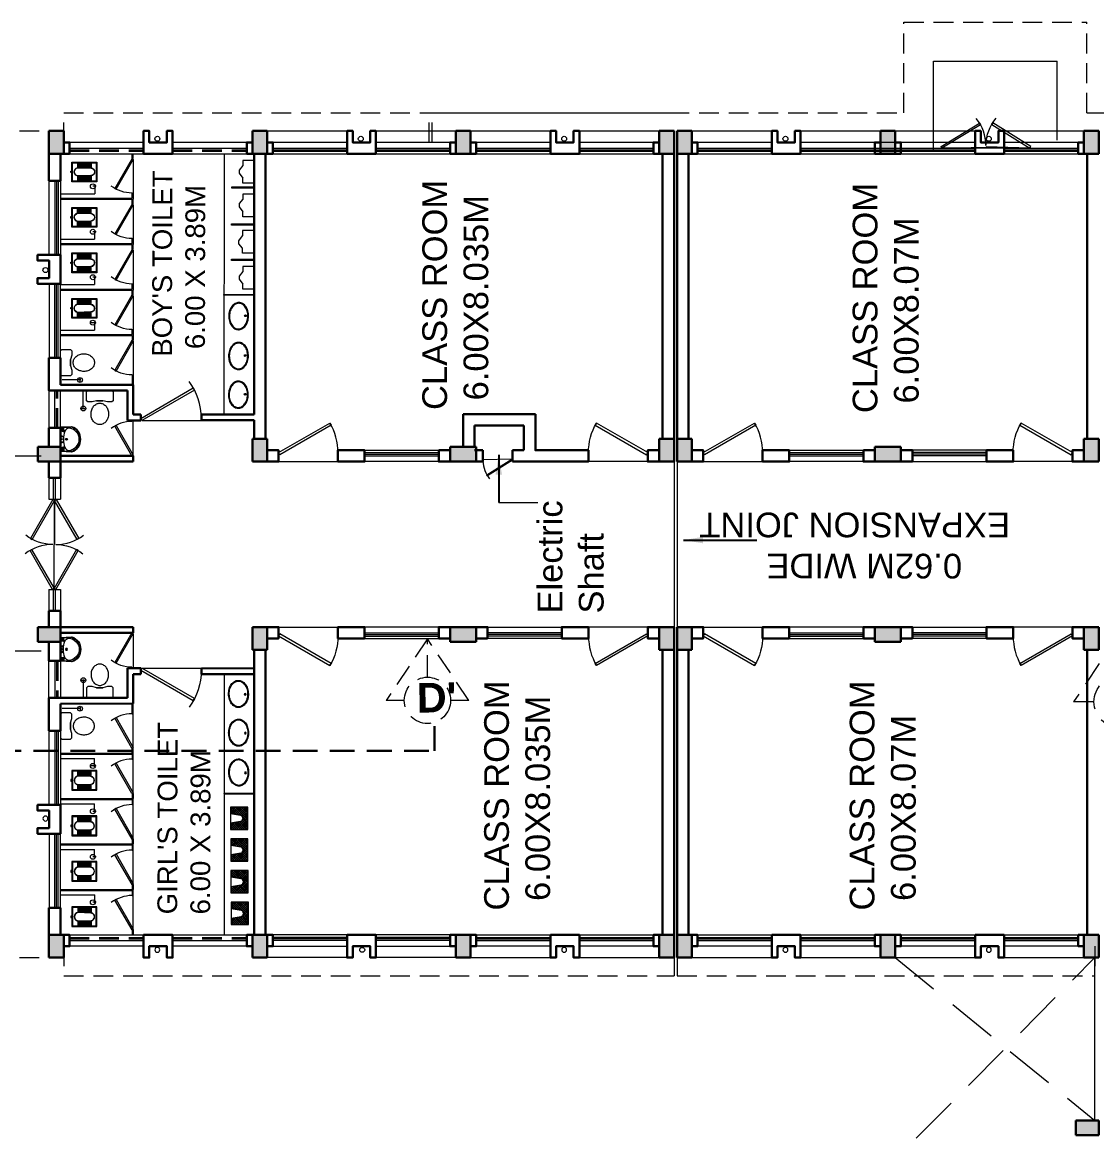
# Model space of a CAD drawing. Header units: millimetres. Extents: x 3614 to 12428, y -844 to 6844.
# Drawn here: x 5725.56 to 5747.29, y -541.05 to -518.49 of the extents above; entities that cross this region are included whole.
import ezdxf

# ---------------------------------------------------------------- set-up
doc = ezdxf.new("R2010")
doc.units = ezdxf.units.MM
doc.header["$LTSCALE"] = 40
doc.header["$MEASUREMENT"] = 0
doc.linetypes.add('DASHED', pattern=[0.75, 0.5, -0.25])
doc.linetypes.add('DASHED2', pattern=[0.375, 0.25, -0.125])
doc.layers.get('0').update_dxf_attribs({"linetype": 'CONTINUOUS', "lineweight": 20})
for name, color, linetype, lineweight in [('CLL LEV.', 15, 'CONTINUOUS', 18), ('Column', 252, 'CONTINUOUS', 30), ('Column Hatch', 253, 'CONTINUOUS', 13), ('CUBICAL TOILET', 160, 'CONTINUOUS', 15), ('Dim', 220, 'CONTINUOUS', 15), ('Door', 54, 'CONTINUOUS', 18), ('EXPANSION JOINT', 248, 'CONTINUOUS', 20), ('Fixture', 44, 'CONTINUOUS', 15), ('Furniture', 13, 'CONTINUOUS', 15), ('Hidden', 30, 'DASHED', 18), ('Railing', 23, 'CONTINUOUS', 18), ('Section', 72, 'DASHED2', 30), ('Stair', 1, 'CONTINUOUS', 15), ('TEXT', 7, 'CONTINUOUS', 20), ('Ventilator', 6, 'DASHED', 18), ('Wall', 7, 'CONTINUOUS', 30), ('Window', 150, 'CONTINUOUS', 15), ('Window-Wall', 7, 'CONTINUOUS', 18)]:
    doc.layers.add(name, color=color, linetype=linetype, lineweight=lineweight)
doc.styles.add('DIM', font='arial.ttf')
doc.styles.add('L120', font='simplex.shx', dxfattribs={"height": 1})
doc.styles.get("Standard").update_dxf_attribs({"font": 'txt.shx', "height": 0.03937})
doc.styles.add('Tabrej', font='GOTHIC.TTF')
doc.dimstyles.get("Standard").update_dxf_attribs({"dimtxt": 0.18, "dimasz": 0.18, "dimexe": 0.18, "dimexo": 0.0625, "dimgap": 0.09, "dimtad": 0, "dimtih": 1, "dimtoh": 1, "dimdec": 4, "dimzin": 0, "dimdsep": 46, "dimtxsty": 'Standard', "dimcen": 0.09, "dimadec": 0, "dimazin": 0, "dimtfac": 1, "dimtdec": 4, "dimtofl": 0, "dimtmove": 0, "dimatfit": 3, "dimfxl": 0, "dimtolj": 1, "dimtzin": 0, "dimarcsym": 0})

# ---------------------------------------------------------------- blocks, each defined once
blk = doc.blocks.new('COLUMN 546')
at = {"layer": 'Column Hatch'}
h = blk.add_hatch(color=0, dxfattribs=at)
h.dxf.hatch_style = 1
h.paths.add_polyline_path([(0, 0), (0.3, 0), (0.3, 0.46), (0, 0.46)])
at = {"layer": 'Column'}
for p, q in [((0.3, 0.46), (0, 0.46)), ((0, 0.46), (0, 0)), ((0.3, 0), (0.3, 0.46)), ((0, 0), (0.3, 0))]:
    blk.add_line(p, q, dxfattribs=at)
blk = doc.blocks.new('Door - Left Hung 36 in.')
at = {"layer": 'Door'}
blk.add_line((0.75, -1.3), (35.93, -1.3), dxfattribs=at)
blk.add_lwpolyline([(0.75, -1.3), (0, 0), (31.18, 18), (31.93, 16.7)], close=True, dxfattribs=at)
blk.add_arc((0, 0), 36, 0, 37.31013, dxfattribs=at)
blk = doc.blocks.new('VENT 2')
at = {"layer": 'Ventilator', "linetype": 'Continuous', "ltscale": 0.02}
for p, q in [((0, 0.182), (1.5, 0.182)), ((0, 0.152), (1.5, 0.152))]:
    blk.add_line(p, q, dxfattribs=at)
at = {"layer": 'Window-Wall'}
for p, q in [((0, 0.23), (1.5, 0.23)), ((0, 0), (0, 0.23)), ((1.5, 0.23), (1.5, 0)), ((0, 0.115), (1.5, 0.115)), ((1.5, 0), (0, 0))]:
    blk.add_line(p, q, dxfattribs=at)
blk = doc.blocks.new('*U18')
for p, q in [((0, 0), (0, -6)), ((40, 0), (40, -6))]:
    blk.add_line(p, q)
blk.add_lwpolyline([(0, 0), (34.64, 20), (35.52, 18.48), (0.87, -1.52)], close=True)
blk.add_arc((0, 0), 40, 0, 30)
blk = doc.blocks.new('DOOR1')
at = {"layer": 'Door'}
blk.add_line((0, 0), (1.2, 0), dxfattribs=at)
at = {"layer": 'Door', "xscale": 0.0300000000000013, "yscale": 0.0300000000000013, "zscale": 0.0300000000000013}
blk.add_blockref('*U18', (0, 0.18), dxfattribs=at)
blk = doc.blocks.new('class 1')
at = {"layer": 'Wall'}
for points in [[(0.23, -0.035), (0, -0.035), (0, -0.265), (0.23, -0.265), (0.23, -0.035)], [(0.23, -1.465), (0, -1.465), (0, -2.005), (0.23, -2.005), (0.23, -1.465)], [(0.23, -3.505), (0, -3.505), (0, -3.735), (0.23, -3.735), (0.23, -3.505)]]:
    blk.add_lwpolyline(points, dxfattribs=at)
at = {"layer": 'Wall', "rotation": 270}
for name, p in [('DOOR1', (0, -0.265)), ('VENT 2', (0, -2.005))]:
    blk.add_blockref(name, p, dxfattribs=at)
blk = doc.blocks.new('WINDOW 1')
at = {"layer": 'CLL LEV.'}
for p, q in [((-0.115, -0.23), (-0.115, -0.46)), ((1.615, -0.23), (1.615, -0.46)), ((-0.115, -0.46), (1.615, -0.46))]:
    blk.add_line(p, q, dxfattribs=at)
at = {"layer": 'Window'}
for p, q in [((0, -0.051), (1.5, -0.051)), ((0, -0.081), (1.5, -0.081))]:
    blk.add_line(p, q, dxfattribs=at)
at = {"layer": 'Window-Wall'}
for p, q in [((0, 0), (1.5, 0)), ((0, -0.23), (0, 0)), ((1.5, 0), (1.5, -0.23)), ((0, -0.115), (1.5, -0.115)), ((1.5, -0.23), (0, -0.23))]:
    blk.add_line(p, q, dxfattribs=at)
blk = doc.blocks.new('SHAFT2')
at = {"layer": 'Fixture'}
blk.add_circle((0.302, 0.307), 0.05, dxfattribs=at)
at = {"layer": 'Wall'}
blk.add_lwpolyline([(0, 0.585), (0.46, 0.585), (0.46, 0.47), (0.23, 0.47), (0.23, 0.115), (0.46, 0.115), (0.46, 0), (0, 0), (0, 0.585)], dxfattribs=at)
blk = doc.blocks.new('COLM 530')
at = {"layer": 'Column Hatch'}
h = blk.add_hatch(color=0, dxfattribs=at)
h.dxf.hatch_style = 1
h.paths.add_polyline_path([(5443.518, -633.795), (5443.218, -633.795), (5443.218, -634.325), (5443.518, -634.325)])
at = {"layer": 'Column'}
for p, q in [((5443.518, -633.795), (5443.218, -633.795)), ((5443.218, -633.795), (5443.218, -634.325)), ((5443.518, -634.325), (5443.518, -633.795)), ((5443.218, -634.325), (5443.518, -634.325))]:
    blk.add_line(p, q, dxfattribs=at)
blk = doc.blocks.new('RSA CL6')
for p, q in [((5.51, 3.48), (5.51, 7.28)), ((5.91, 3.47), (5.91, 7.28)), ((6.3, 3.46), (6.3, 7.28)), ((6.69, 3.45), (6.69, 7.28)), ((7.09, 3.44), (7.09, 7.28)), ((7.48, 3.43), (7.48, 7.28)), ((7.87, 3.42), (7.87, 7.28)), ((8.27, 3.41), (8.27, 7.28)), ((8.66, 3.4), (8.66, 7.28)), ((9.06, 3.39), (9.06, 7.28)), ((9.45, 3.38), (9.45, 7.28)), ((9.84, 3.37), (9.84, 7.28)), ((10.24, 3.36), (10.24, 7.28)), ((10.63, 3.35), (10.63, 7.28)), ((11.02, 3.34), (11.02, 7.28)), ((11.42, 3.33), (11.42, 7.28)), ((11.81, 3.32), (11.81, 7.28)), ((12.2, 3.31), (12.2, 7.28)), ((12.6, 3.31), (12.6, 7.28)), ((12.99, 3.3), (12.99, 7.28)), ((13.39, 3.29), (13.39, 7.28)), ((13.78, 3.28), (13.78, 7.28)), ((14.17, 3.27), (14.17, 7.28)), ((14.57, 3.26), (14.57, 7.28)), ((14.96, 3.25), (14.96, 7.28)), ((15.35, 3.24), (15.35, 7.28)), ((15.75, 3.23), (15.75, 7.28)), ((16.14, 3.22), (16.14, 7.28)), ((16.14, 7.28), (16.14, 3.22)), ((5.51, -7.28), (5.51, -3.47)), ((5.91, -7.28), (5.91, -3.45)), ((6.3, -7.28), (6.3, -3.44)), ((6.69, -7.28), (6.69, -3.43)), ((7.09, -7.28), (7.09, -3.42)), ((7.48, -7.28), (7.48, -3.41)), ((7.87, -7.28), (7.87, -3.4)), ((8.27, -7.28), (8.27, -3.39)), ((8.66, -7.28), (8.66, -3.38)), ((9.06, -7.28), (9.06, -3.37)), ((9.45, -7.28), (9.45, -3.36)), ((9.84, -7.28), (9.84, -3.34)), ((10.24, -7.28), (10.24, -3.33)), ((10.63, -7.28), (10.63, -3.32)), ((11.02, -7.28), (11.02, -3.31)), ((11.42, -7.28), (11.42, -3.3)), ((11.81, -7.28), (11.81, -3.29)), ((12.2, -7.28), (12.2, -3.28)), ((12.6, -7.28), (12.6, -3.27)), ((12.99, -7.28), (12.99, -3.26)), ((13.39, -7.28), (13.39, -3.24)), ((13.78, -7.28), (13.78, -3.23)), ((14.17, -7.28), (14.17, -3.22)), ((14.57, -7.28), (14.57, -3.21)), ((14.96, -7.28), (14.96, -3.2)), ((15.35, -7.28), (15.35, -3.19)), ((15.75, -7.28), (15.75, -3.18)), ((16.14, -3.17), (16.14, -7.28)), ((16.14, -7.28), (16.14, -3.17))]:
    blk.add_line(p, q)
blk.add_lwpolyline([(0.79, -0.59), (0, -0.59), (0, 0.59), (0.79, 0.59)])
for points in [[(0.79, 7.87), (20.87, 7.87), (20.87, -7.87), (0.79, -7.87)], [(1.38, 7.28), (20.28, 7.28), (20.28, -7.28), (1.38, -7.28)]]:
    blk.add_lwpolyline(points, close=True)
for points in [[(5.51, 3.48), (16.14, 3.22, -0.899983), (16.14, -3.17), (5.54, -3.47, -0.799392)], [(5.53, 3.28), (16.13, 3.02, -0.897689), (16.12, -2.97), (5.56, -3.27, -0.793494), (5.53, 3.28)]]:
    blk.add_lwpolyline(points, format="xyb", close=True)
blk = doc.blocks.new('ENGLISH SHEET')
at = {"layer": 'Fixture'}
for p, q in [((4663.798, 251.204), (4663.773, 251.179)), ((4663.773, 251.179), (4663.773, 250.696)), ((4663.976, 251.204), (4663.798, 251.204)), ((4664.002, 251.179), (4663.976, 251.204)), ((4663.976, 251.001), (4664.002, 251.09)), ((4664.002, 251.09), (4664.002, 251.179)), ((4663.976, 250.874), (4663.976, 251.001)), ((4663.976, 251.001), (4663.976, 250.874)), ((4664.002, 250.785), (4663.976, 250.874)), ((4663.773, 250.696), (4663.798, 250.67)), ((4663.798, 250.67), (4663.976, 250.67)), ((4663.976, 250.67), (4664.002, 250.696)), ((4664.002, 250.696), (4664.002, 250.785))]:
    blk.add_line(p, q, dxfattribs=at)
blk.add_lwpolyline([(4664.459, 250.937, 0.117036), (4664.443, 251.003, 0.104338), (4664.396, 251.063, 0.09029), (4664.321, 251.105, 0.09898), (4664.243, 251.115, 0.08237), (4664.159, 251.101, 0.09029), (4664.09, 251.063, 0.104338), (4664.043, 251.003, 0.117036), (4664.027, 250.937, 0.117036), (4664.043, 250.871, 0.104338), (4664.09, 250.811, 0.09029), (4664.159, 250.773, 0.08237), (4664.243, 250.759, 0.08237), (4664.327, 250.773, 0.09029), (4664.396, 250.811, 0.104338), (4664.443, 250.871, 0.117036)], format="xyb", close=True, dxfattribs=at)
blk = doc.blocks.new('RSA BASIN 9')
for points in [[(-0.1, -16.2, 0.340881), (10.04, -9, 0.074195), (10.06, -8.89), (9.53, 0), (-9.54, 0), (-10.02, -8.77, 0.082611), (-9.96, -9.15, 0.330812), (-0.1, -16.2)], [(0, -15.03, 0.391482), (8.86, -6.67, 0.252869), (6.53, -3.51, 0.087242), (0.02, -2.46, 0.079484), (-6.53, -3.51, 0.2542), (-8.82, -6.67, 0.39026), (0, -15.03)], [(-8.57, -1.96, -0.907437), (-8.45, -1.81), (-7.52, -2.57, -0.907437), (-7.64, -2.72)], [(-8.2, -1.64, -0.907437), (-8.07, -1.49), (-7.14, -2.25, -0.907437), (-7.27, -2.4)], [(-7.82, -1.32, -0.907437), (-7.7, -1.17), (-6.77, -1.93, -0.907437), (-6.89, -2.08)], [(7.82, -1.32, 0.907437), (7.7, -1.17), (6.77, -1.93, 0.907437), (6.89, -2.08)], [(8.2, -1.64, 0.907437), (8.07, -1.49), (7.14, -2.25, 0.907437), (7.27, -2.4)], [(8.57, -1.96, 0.907437), (8.45, -1.81), (7.52, -2.57, 0.907437), (7.64, -2.72)]]:
    blk.add_lwpolyline(points, format="xyb", close=True)
for points in [[(-5.93, -3.31), (-6.16, -2.95, -0.183787), (-6.22, -2.68, 0.126662), (-6.25, -2.43), (-6.59, -1.44, 0.35453), (-7.05, -0.98), (-8.75, -0.98, 0.414214), (-9.14, -1.37), (-9.56, -9.09, 0.329849), (-0.07, -15.81, 0.338736), (9.65, -8.94, 0.075632), (9.66, -8.82), (9.14, -1.37, 0.414214), (8.75, -0.98), (7.05, -0.98, 0.35453), (6.59, -1.44), (6.25, -2.43, 0.126662), (6.22, -2.68, -0.183787), (6.16, -2.95), (5.93, -3.31)], [(-6.18, -3.39), (-6.24, -3.29, 0.220542), (-6.52, -3.11), (-8.75, -2.78, -0.361119), (-9.19, -2.35)], [(6.18, -3.39), (6.24, -3.29, -0.220542), (6.52, -3.11), (8.75, -2.78, 0.358803), (9.21, -2.33, 0.358803)]]:
    blk.add_lwpolyline(points, format="xyb")
for centre, radius in [((-2.35, -1.56), 0.399), ((0, -4.82), 0.771), ((0, -4.82), 0.602), ((0, -1.23), 0.399), ((2.28, -1.51), 0.399)]:
    blk.add_circle(centre, radius)
blk = doc.blocks.new('RSA BASIN 2')
for points in [[(10.67, -8.12, 0.12976), (9.97, -5.22, 0.106426), (7.61, -2.47, 0.084431), (4.27, -0.72, 0.073534), (0, 0, 0.073534), (-4.29, -0.55, 0.084431), (-7.7, -2.16, 0.106426), (-10.17, -4.82, 0.12976), (-10.98, -7.69, 0.12976), (-10.28, -10.59, 0.106426), (-7.92, -13.34, 0.084431), (-4.58, -15.09, 0.073534), (-0.31, -15.81, 0.073534), (3.98, -15.26, 0.084431), (7.39, -13.64, 0.106426), (9.85, -10.99, 0.12976)], [(10.08, -7.9, 0.119977), (9.45, -5.5, 0.106426), (7.25, -2.94, 0.084431), (4.08, -1.28, 0.073534), (-0.01, -0.59, 0.073534), (-4.13, -1.12, 0.084431), (-7.36, -2.65, 0.106426), (-9.66, -5.12, 0.12976), (-10.39, -7.7, 0.009633), (-10.39, -7.9, 0.119977), (-9.76, -10.31, 0.106426), (-7.57, -12.87, 0.084431), (-4.4, -14.53, 0.073534), (-0.3, -15.22, 0.073534), (3.82, -14.69, 0.084431), (7.05, -13.16, 0.106426), (9.35, -10.69, 0.12976), (10.08, -8.11, 0.009633)]]:
    blk.add_lwpolyline(points, format="xyb", close=True)
for radius in [0.7, 0.479]:
    blk.add_circle((-0.47, -2.53), radius)
blk = doc.blocks.new('Urinal 1')
for p, q in [((0, 9), (9, 9)), ((0, 9), (0, -9)), ((9, 9), (9, 5)), ((12, 1), (9, 5)), ((12, -1.5), (12, 1)), ((9, -5), (12, -1.5)), ((9, -9), (9, -5)), ((0, -9), (9, -9))]:
    blk.add_line(p, q)
blk = doc.blocks.new('*X5')
at = {"color": 0}
for p, q in [((705, 323), (943, 561)), ((705, 365), (900, 561)), ((705, 408), (858, 561)), ((705, 450), (815, 561)), ((705, 493), (773, 561)), ((705, 535), (730, 561)), ((848, 383), (705, 526)), ((842, 346), (705, 483)), ((854, 419), (712, 561)), ((866, 449), (755, 561)), ((888, 469), (797, 561)), ((921, 479), (839, 561)), ((1145, 298), (882, 561)), ((899, 474), (985, 561)), ((1145, 340), (924, 561)), ((944, 477), (1027, 561)), ((1145, 383), (967, 561)), ((971, 462), (1070, 561)), ((990, 438), (1112, 561)), ((998, 404), (1145, 551)), ((1004, 368), (1145, 508)), ((1145, 425), (1009, 561)), ((1011, 332), (1145, 466)), ((1145, 467), (1051, 561)), ((1145, 510), (1094, 561)), ((1145, 552), (1136, 561)), ((835, 310), (705, 441)), ((705, 280), (858, 434)), ((829, 274), (705, 398)), ((705, 238), (847, 381)), ((823, 237), (705, 356)), ((798, 221), (705, 314)), ((755, 221), (705, 271)), ((713, 221), (705, 229)), ((730, 221), (839, 330)), ((772, 221), (830, 279)), ((815, 221), (822, 228)), ((1145, 255), (999, 401)), ((1137, 221), (1007, 350)), ((1095, 221), (1016, 299)), ((1017, 295), (1145, 423)), ((1023, 259), (1145, 381)), ((1052, 221), (1024, 248)), ((1029, 223), (1145, 339)), ((1069, 221), (1145, 296)), ((1112, 221), (1145, 254))]:
    blk.add_line(p, q, dxfattribs=at)
blk = doc.blocks.new('RSA CL7')
blk.add_lwpolyline([(8.86, 0), (-8.86, 0), (-8.86, -13.78), (-3.94, -13.78), (3.94, -13.78), (8.86, -13.78)], close=True)
blk.add_lwpolyline([(-4.1, -13.58), (-2.78, -5.72, -0.835943), (2.8, -5.76), (4.1, -13.58), (8.66, -13.58), (8.66, -0.2), (-8.66, -0.2), (-8.66, -13.58)], format="xyb", close=True)
blk.add_lwpolyline([(-3.94, -13.78), (-2.59, -5.75, -0.835548), (2.61, -5.79), (3.94, -13.78)], format="xyb")
for centre, start, end in [((-1.41, -4.14), 207.2135, 40.95643), ((-0.03, -3.6), 185.89987, 355.82489), ((1.47, -4.14), 140.99617, 329.34676)]:
    blk.add_arc(centre, 0.493, start, end)
at = {"xscale": 0.0393714285714286, "yscale": 0.0393714285714286, "zscale": 0.0393714285714286}
blk.add_blockref('*X5', (-36.41, -22.27), dxfattribs=at)
blk = doc.blocks.new('BDHVBFH')
at = {"layer": 'Section', "color": 7, "linetype": 'ByBlock', "lineweight": 20, "ltscale": 0.05}
for p, q in [((5432.399, -574.787), (5431.461, -576.186)), ((5432.399, -575.66), (5432.399, -574.787)), ((5433.338, -576.186), (5432.399, -574.787)), ((5431.873, -576.186), (5431.461, -576.186)), ((5433.338, -576.186), (5432.925, -576.186))]:
    blk.add_line(p, q, dxfattribs=at)
blk.add_circle((5432.399, -576.186), 0.526, dxfattribs=at)
blk = doc.blocks.new('SEC DD')
at = {"layer": 'Section', "ltscale": 0.05}
for p, q in [((5719.78, -533.24), (5719.78, -532.74)), ((5733.893, -533.24), (5733.893, -532.74)), ((5719.78, -533.24), (5733.893, -533.24))]:
    blk.add_line(p, q, dxfattribs=at)
at = {"layer": 'Section'}
blk.add_blockref('BDHVBFH', (287.365, 43.972), dxfattribs=at)
at = {"layer": 'Section', "xscale": 0.8901284446376274, "yscale": 0.8901284446376274, "zscale": 0.8901284446376274}
blk.add_blockref('BDHVBFH', (898.22, -19.336), dxfattribs=at)
at = {"layer": 'Section', "char_height": 0.6, "attachment_point": 1, "rotation": 1.0017, "style": 'Tabrej'}
for s, insert in [('{\\fArial|b1|i0|c0|p34;D}', (5719.549, -531.871)), ("{\\fArial|b1|i0|c0|p34;D'}", (5733.532, -531.866))]:
    blk.add_mtext_dynamic_manual_height_columns(s, width=20.54056, gutter_width=5, heights=[0], dxfattribs=dict(at, insert=insert))

msp = doc.modelspace()

# ---------------------------------------------------------------- linework, layer by layer
at = {"layer": 'CLL LEV.'}
for p, q in [((5726.3963, -520.9229), (5726.3963, -520.6929)), ((5728.1263, -520.9229), (5728.1263, -520.6929)), ((5728.4813, -520.9229), (5728.4813, -520.6929)), ((5730.2113, -520.9229), (5730.2113, -520.6929)), ((5728.1263, -537.1929), (5728.1263, -537.4229)), ((5728.4813, -537.1929), (5728.4813, -537.4229))]:
    msp.add_line(p, q, dxfattribs=at)
at = {"layer": 'CUBICAL TOILET', "ltscale": 0.01}
for p, q in [((5727.782, -521.2529), (5727.782, -521.1529)), ((5727.802, -521.2529), (5727.802, -521.1529)), ((5727.782, -521.2529), (5727.802, -521.2529)), ((5726.3263, -522.0529), (5727.7816, -522.0529)), ((5726.3263, -522.0729), (5727.7816, -522.0729)), ((5727.7816, -522.0529), (5727.7816, -521.9493)), ((5727.7816, -521.9493), (5727.8016, -521.9493)), ((5727.7816, -522.1729), (5727.7816, -522.0729)), ((5727.8016, -521.9493), (5727.8016, -522.0729)), ((5727.8016, -522.1729), (5727.8016, -522.0729)), ((5727.7816, -522.1729), (5727.8016, -522.1729)), ((5726.3259, -522.9729), (5727.7812, -522.9729)), ((5726.3259, -522.9929), (5727.7812, -522.9929)), ((5727.7812, -522.9729), (5727.7812, -522.8693)), ((5727.7812, -522.8693), (5727.8012, -522.8693)), ((5727.7812, -523.0929), (5727.7812, -522.9929)), ((5727.8012, -522.8693), (5727.8012, -522.9929)), ((5727.8012, -523.0929), (5727.8012, -522.9929)), ((5727.7812, -523.0929), (5727.8012, -523.0929)), ((5726.3255, -523.8929), (5727.7807, -523.8929)), ((5726.3255, -523.9129), (5727.7807, -523.9129)), ((5727.7807, -523.8929), (5727.7807, -523.7893)), ((5727.7807, -523.7893), (5727.8007, -523.7893)), ((5727.7807, -524.0129), (5727.7807, -523.9129)), ((5727.8007, -523.7893), (5727.8007, -523.9129)), ((5727.8007, -524.0129), (5727.8007, -523.9129)), ((5727.7807, -524.0129), (5727.8007, -524.0129)), ((5726.325, -524.8129), (5727.7803, -524.8129)), ((5727.7803, -524.8129), (5727.7803, -524.7093)), ((5727.7803, -524.7093), (5727.8003, -524.7093)), ((5727.8003, -524.7093), (5727.8003, -524.9329)), ((5726.325, -524.8329), (5727.7803, -524.8329)), ((5727.7803, -524.8329), (5727.7803, -524.9329)), ((5727.7803, -524.9329), (5727.8003, -524.9329)), ((5727.7807, -525.6284), (5727.7807, -525.8332)), ((5727.7807, -525.6284), (5727.8007, -525.6284)), ((5727.8007, -525.6284), (5727.8007, -525.8332)), ((5727.7807, -532.4875), (5727.7807, -532.2827)), ((5727.7807, -532.4875), (5727.8007, -532.4875)), ((5727.8007, -532.4875), (5727.8007, -532.2827)), ((5726.325, -533.2829), (5727.7803, -533.2829)), ((5726.325, -533.3029), (5727.7803, -533.3029)), ((5727.7803, -533.2829), (5727.7803, -533.1829)), ((5727.7803, -533.1829), (5727.8003, -533.1829)), ((5727.7803, -533.3029), (5727.7803, -533.4065)), ((5727.8003, -533.4065), (5727.8003, -533.1829)), ((5727.7803, -533.4065), (5727.8003, -533.4065)), ((5726.3255, -534.2029), (5727.7807, -534.2029)), ((5726.3255, -534.2229), (5727.7807, -534.2229)), ((5727.7807, -534.1029), (5727.7807, -534.2029)), ((5727.7807, -534.1029), (5727.8007, -534.1029)), ((5727.7807, -534.2229), (5727.7807, -534.3265)), ((5727.8007, -534.1029), (5727.8007, -534.2029)), ((5727.8007, -534.3265), (5727.8007, -534.2029)), ((5727.7807, -534.3265), (5727.8007, -534.3265)), ((5726.3259, -535.1229), (5727.7812, -535.1229)), ((5726.3259, -535.1429), (5727.7812, -535.1429)), ((5727.7812, -535.0229), (5727.7812, -535.1229)), ((5727.7812, -535.0229), (5727.8012, -535.0229)), ((5727.7812, -535.1429), (5727.7812, -535.2465)), ((5727.8012, -535.0229), (5727.8012, -535.1229)), ((5727.8012, -535.2465), (5727.8012, -535.1229)), ((5727.7812, -535.2465), (5727.8012, -535.2465)), ((5726.3263, -536.0429), (5727.7816, -536.0429)), ((5726.3263, -536.0629), (5727.7816, -536.0629)), ((5727.7816, -535.9429), (5727.7816, -536.0429)), ((5727.7816, -535.9429), (5727.8016, -535.9429)), ((5727.7816, -536.0629), (5727.7816, -536.1665)), ((5727.8016, -535.9429), (5727.8016, -536.0429)), ((5727.8016, -536.1665), (5727.8016, -536.0429)), ((5727.7816, -536.1665), (5727.8016, -536.1665)), ((5727.782, -536.8629), (5727.782, -536.9629)), ((5727.782, -536.8629), (5727.802, -536.8629)), ((5727.802, -536.8629), (5727.802, -536.9629))]:
    msp.add_line(p, q, dxfattribs=at)
at = {"layer": 'CUBICAL TOILET', "ltscale": 0.05}
for points in [[(5729.6368, -524.0155), (5729.6368, -524.0051), (5730.2463, -524.0051), (5730.2463, -524.0155)], [(5729.6368, -534.1004), (5729.6368, -534.1108), (5730.2463, -534.1108), (5730.2463, -534.1004)]]:
    msp.add_lwpolyline(points, close=True, dxfattribs=at)
at = {"layer": 'Dim'}
msp.add_line((5735.1944, -528.2116), (5735.9881, -528.2116), dxfattribs=at)
at = {"layer": 'Door'}
for p, q in [((5745.9631, -521.0379), (5744.143, -521.0379)), ((5726.2, -529.9712), (5726.2105, -528.1516))]:
    msp.add_line(p, q, dxfattribs=at)
at = {"layer": 'EXPANSION JOINT', "linetype": 'ByBlock', "ltscale": 0.05}
for p, q in [((5738.7413, -527.3829), (5738.7413, -530.7329)), ((5738.8033, -527.3829), (5738.8033, -530.7329))]:
    msp.add_line(p, q, dxfattribs=at)
at = {"layer": 'Fixture', "ltscale": 0.05}
for p, q in [((5729.6373, -521.1529), (5729.6364, -526.433)), ((5729.6385, -531.6828), (5729.6385, -536.9629))]:
    msp.add_line(p, q, dxfattribs=at)
for points in [[(5729.7966, -521.8472), (5729.7966, -521.8237), (5730.2537, -521.8237), (5730.2537, -521.8472)], [(5729.7917, -522.5985), (5729.7917, -522.575), (5730.2488, -522.575), (5730.2488, -522.5985)], [(5729.7892, -523.3135), (5729.7892, -523.29), (5730.2463, -523.29), (5730.2463, -523.3135)]]:
    msp.add_lwpolyline(points, close=True, dxfattribs=at)
at = {"layer": 'Furniture', "ltscale": 0.05}
for p, q in [((5727.0532, -521.8129), (5726.9849, -521.8129)), ((5727.0204, -521.797), (5727.0204, -521.9629)), ((5726.3276, -521.9629), (5727.0204, -521.9629)), ((5727.0528, -522.7329), (5726.9845, -522.7329)), ((5727.0199, -522.717), (5727.0199, -522.8829)), ((5726.3272, -522.8829), (5727.0199, -522.8829)), ((5727.0524, -523.6529), (5726.984, -523.6529)), ((5727.0195, -523.637), (5727.0195, -523.8029)), ((5726.3268, -523.8029), (5727.0195, -523.8029)), ((5727.0182, -524.5729), (5726.9499, -524.5729)), ((5727.0191, -524.557), (5727.0191, -524.7229)), ((5726.3263, -524.7229), (5727.0191, -524.7229)), ((5726.7399, -525.732), (5726.3613, -525.732)), ((5726.724, -525.7662), (5726.724, -525.6979)), ((5726.7904, -526.3238), (5726.7904, -525.9453)), ((5726.7562, -526.3079), (5726.8246, -526.3079)), ((5726.7562, -531.8079), (5726.8246, -531.8079)), ((5726.7904, -531.7921), (5726.7904, -532.1706)), ((5726.7399, -532.3838), (5726.3613, -532.3838)), ((5726.724, -532.3497), (5726.724, -532.418)), ((5726.3263, -533.393), (5727.0191, -533.393)), ((5727.0191, -533.5588), (5727.0191, -533.393)), ((5727.0182, -533.543), (5726.9499, -533.543)), ((5726.3268, -534.313), (5727.0195, -534.313)), ((5727.0524, -534.463), (5726.984, -534.463)), ((5727.0195, -534.4788), (5727.0195, -534.313)), ((5726.3272, -535.233), (5727.0199, -535.233)), ((5727.0528, -535.383), (5726.9845, -535.383)), ((5727.0199, -535.3988), (5727.0199, -535.233)), ((5726.3276, -536.153), (5727.0204, -536.153)), ((5727.0532, -536.303), (5726.9849, -536.303)), ((5727.0204, -536.3188), (5727.0204, -536.153))]:
    msp.add_line(p, q, dxfattribs=at)
for centre in [(5726.9854, -521.8129), (5726.9849, -522.7329), (5726.9845, -523.6529), (5726.9841, -524.5729), (5726.724, -525.732), (5726.7904, -526.3079), (5726.7904, -531.8079), (5726.724, -532.3838), (5726.9841, -533.543), (5726.9845, -534.463), (5726.9849, -535.383), (5726.9854, -536.303)]:
    msp.add_circle(centre, 0.05, dxfattribs=at)
at = {"layer": 'Hidden', "ltscale": 0.02}
for p, q in [((5743.3931, -520.3229), (5743.3931, -518.4929)), ((5743.3931, -518.4929), (5747.0931, -518.4929)), ((5747.0931, -520.3229), (5747.0931, -518.4929)), ((5726.3963, -520.9229), (5726.3963, -520.3229)), ((5726.3963, -520.3229), (5738.7413, -520.3229)), ((5733.7861, -520.9229), (5733.7861, -520.3229)), ((5733.8481, -520.9229), (5733.8481, -520.3229)), ((5733.8481, -520.3229), (5743.3931, -520.3229)), ((5747.0931, -520.3229), (5762.6531, -520.3229)), ((5725.4963, -520.6929), (5726.0963, -520.6929)), ((5726.3963, -537.1929), (5726.3963, -537.7929)), ((5747.2533, -537.1929), (5747.2533, -537.7929)), ((5725.4963, -537.4229), (5726.0984, -537.4229)), ((5726.3963, -537.7929), (5738.7413, -537.7929)), ((5738.8033, -537.7929), (5747.2533, -537.7929))]:
    msp.add_line(p, q, dxfattribs=at)
at = {"layer": 'Hidden', "ltscale": 0.05}
for p, q in [((5738.7413, -537.1929), (5738.7413, -537.7929)), ((5738.8033, -537.1929), (5738.8033, -537.7929))]:
    msp.add_line(p, q, dxfattribs=at)
at = {"layer": 'Railing', "linetype": 'ByBlock', "ltscale": 0.05}
msp.add_line((5747.2533, -540.7159), (5747.2533, -537.4229), dxfattribs=at)
at = {"layer": 'Stair', "ltscale": 0.05}
for p, q in [((5743.9931, -521.1069), (5743.9931, -519.2769)), ((5743.9931, -519.2769), (5746.4931, -519.2769)), ((5746.4931, -520.8769), (5746.4931, -519.2769)), ((5723.9663, -527.2669), (5725.9363, -527.2669)), ((5723.9663, -531.2169), (5725.9363, -531.2169))]:
    msp.add_line(p, q, dxfattribs=at)
at = {"layer": 'Ventilator', "ltscale": 0.02}
for p, q in [((5726.5113, -521.072), (5728.0113, -521.072)), ((5726.5113, -521.102), (5728.0113, -521.102)), ((5728.5963, -521.072), (5730.0963, -521.072)), ((5728.5963, -521.102), (5730.0963, -521.102)), ((5726.2484, -526.7048), (5726.2484, -525.9548)), ((5726.2784, -526.7048), (5726.2784, -525.9548)), ((5726.2484, -531.418), (5726.2484, -532.168)), ((5726.2784, -531.418), (5726.2784, -532.168)), ((5726.5113, -537.0139), (5728.0113, -537.0139)), ((5726.5113, -537.0439), (5728.0113, -537.0439)), ((5728.5963, -537.0139), (5730.0963, -537.0139)), ((5728.5963, -537.0439), (5730.0963, -537.0439))]:
    msp.add_line(p, q, dxfattribs=at)
at = {"layer": 'Wall'}
for p, q in [((5730.2463, -526.4331), (5730.2463, -521.1529)), ((5730.4763, -526.9229), (5730.4763, -521.1529)), ((5738.5113, -526.9229), (5738.5113, -521.1529)), ((5738.7413, -526.9229), (5738.7413, -521.1529)), ((5738.8033, -526.9229), (5738.8033, -521.1529)), ((5739.0333, -526.9229), (5739.0333, -521.1529)), ((5747.1033, -526.9229), (5747.1033, -521.1529)), ((5730.2463, -526.9229), (5730.2463, -526.5481)), ((5734.4763, -526.4229), (5735.9363, -526.4229)), ((5734.4763, -527.0829), (5734.4763, -526.4229)), ((5734.7063, -526.6529), (5735.7063, -526.6529)), ((5734.7063, -527.0829), (5734.7063, -526.6529)), ((5735.7063, -526.6529), (5735.7063, -527.1529)), ((5726.3263, -527.1529), (5726.3263, -527.3829)), ((5734.8748, -527.1529), (5734.7063, -527.1529)), ((5734.8748, -527.3829), (5734.8748, -527.1529)), ((5735.4763, -527.1529), (5735.4763, -527.3829)), ((5735.7063, -527.1529), (5735.4763, -527.1529)), ((5734.8748, -527.3829), (5734.7063, -527.3829)), ((5735.8213, -527.3829), (5735.4763, -527.3829)), ((5730.2463, -536.9629), (5730.2463, -531.1929)), ((5730.4763, -536.9629), (5730.4763, -531.1929)), ((5738.5113, -531.1929), (5738.5113, -536.9629)), ((5738.7413, -531.1929), (5738.7413, -536.9629)), ((5738.8033, -531.1929), (5738.8033, -536.9629)), ((5739.0333, -531.1929), (5739.0333, -536.9629)), ((5747.1033, -531.1929), (5747.1033, -536.9629))]:
    msp.add_line(p, q, dxfattribs=at)
at = {"layer": 'Wall', "ltscale": 0.05}
for p, q in [((5727.8007, -525.8332), (5726.3263, -525.8329)), ((5727.6857, -525.9482), (5726.3263, -525.9479)), ((5727.6856, -526.5532), (5727.6857, -525.9482)), ((5727.8006, -526.4327), (5727.8007, -525.8332)), ((5727.9515, -526.5532), (5727.6873, -526.5532)), ((5727.9515, -526.4327), (5727.8006, -526.4327)), ((5727.9515, -526.5532), (5727.9515, -526.4327)), ((5730.2463, -526.4331), (5729.1808, -526.433)), ((5729.1808, -526.548), (5729.1808, -526.433)), ((5730.2463, -526.5481), (5729.1808, -526.548)), ((5726.3263, -527.2679), (5727.8006, -527.2682)), ((5727.8006, -527.2682), (5727.8006, -527.3832)), ((5726.3263, -527.3829), (5727.8006, -527.3832)), ((5726.3263, -530.7329), (5727.8006, -530.7327)), ((5726.3263, -530.8479), (5727.8006, -530.8477)), ((5727.8006, -530.8477), (5727.8006, -530.7327)), ((5727.6856, -531.5627), (5727.6857, -532.1677)), ((5727.9515, -531.5626), (5727.6873, -531.5627)), ((5727.9515, -531.5626), (5727.9515, -531.6831)), ((5730.2459, -531.5677), (5729.1808, -531.5679)), ((5729.1808, -531.5679), (5729.1808, -531.6829)), ((5727.8006, -531.6831), (5727.8007, -532.2827)), ((5727.9515, -531.6831), (5727.8006, -531.6831)), ((5730.2459, -531.6827), (5729.1808, -531.6829)), ((5727.6857, -532.1677), (5726.3263, -532.1679)), ((5727.8007, -532.2827), (5726.3263, -532.2829))]:
    msp.add_line(p, q, dxfattribs=at)
at = {"layer": 'Wall'}
for points in [[(5726.3963, -520.9229), (5726.5113, -520.9229), (5726.5113, -521.1529), (5726.3963, -521.1529), (5726.3963, -520.9229)], [(5726.5113, -520.9229), (5726.3963, -520.9229), (5726.3963, -521.1529), (5726.5113, -521.1529), (5726.5113, -520.9229)], [(5730.2113, -520.9229), (5730.0963, -520.9229), (5730.0963, -521.1529), (5730.2113, -521.1529), (5730.2113, -520.9229)], [(5730.5113, -520.9229), (5730.6263, -520.9229), (5730.6263, -521.1529), (5730.5113, -521.1529), (5730.5113, -520.9229)], [(5730.6263, -520.9229), (5730.5113, -520.9229), (5730.5113, -521.1529), (5730.6263, -521.1529), (5730.6263, -520.9229)], [(5734.3263, -520.9229), (5734.2113, -520.9229), (5734.2113, -521.1529), (5734.3263, -521.1529), (5734.3263, -520.9229)], [(5734.6263, -520.9229), (5734.7413, -520.9229), (5734.7413, -521.1529), (5734.6263, -521.1529), (5734.6263, -520.9229)], [(5734.7413, -520.9229), (5734.6263, -520.9229), (5734.6263, -521.1529), (5734.7413, -521.1529), (5734.7413, -520.9229)], [(5738.4413, -520.9229), (5738.3263, -520.9229), (5738.3263, -521.1529), (5738.4413, -521.1529), (5738.4413, -520.9229)], [(5739.1033, -520.9229), (5739.2183, -520.9229), (5739.2183, -521.1529), (5739.1033, -521.1529), (5739.1033, -520.9229)], [(5739.2183, -520.9229), (5739.1033, -520.9229), (5739.1033, -521.1529), (5739.2183, -521.1529), (5739.2183, -520.9229)], [(5742.9183, -520.9229), (5742.8033, -520.9229), (5742.8033, -521.1529), (5742.9183, -521.1529), (5742.9183, -520.9229)], [(5743.2183, -520.9229), (5743.3333, -520.9229), (5743.3333, -521.1529), (5743.2183, -521.1529), (5743.2183, -520.9229)], [(5743.3333, -520.9229), (5743.2183, -520.9229), (5743.2183, -521.1529), (5743.3333, -521.1529), (5743.3333, -520.9229)], [(5747.0333, -520.9229), (5746.9183, -520.9229), (5746.9183, -521.1529), (5747.0333, -521.1529), (5747.0333, -520.9229)], [(5735.9363, -526.4229), (5735.9363, -527.1529), (5737.0113, -527.1529)], [(5737.0113, -527.1529), (5737.0113, -527.3829), (5735.8213, -527.3829)], [(5738.4413, -527.1529), (5738.4413, -527.3829), (5738.2113, -527.3829), (5738.2113, -527.1529), (5738.4413, -527.1529)], [(5726.3963, -537.1929), (5726.5113, -537.1929), (5726.5113, -536.9629), (5726.3963, -536.9629), (5726.3963, -537.1929)], [(5726.5113, -537.1929), (5726.3963, -537.1929), (5726.3963, -536.9629), (5726.5113, -536.9629), (5726.5113, -537.1929)], [(5730.2113, -537.1929), (5730.0963, -537.1929), (5730.0963, -536.9629), (5730.2113, -536.9629), (5730.2113, -537.1929)], [(5730.5113, -537.1929), (5730.6263, -537.1929), (5730.6263, -536.9629), (5730.5113, -536.9629), (5730.5113, -537.1929)], [(5734.3263, -537.1929), (5734.2113, -537.1929), (5734.2113, -536.9629), (5734.3263, -536.9629), (5734.3263, -537.1929)], [(5734.2113, -537.1929), (5734.3263, -537.1929), (5734.3263, -536.9629), (5734.2113, -536.9629), (5734.2113, -537.1929)], [(5734.6263, -537.1929), (5734.7413, -537.1929), (5734.7413, -536.9629), (5734.6263, -536.9629), (5734.6263, -537.1929)], [(5734.7413, -537.1929), (5734.6263, -537.1929), (5734.6263, -536.9629), (5734.7413, -536.9629), (5734.7413, -537.1929)], [(5738.4413, -537.1929), (5738.3263, -537.1929), (5738.3263, -536.9629), (5738.4413, -536.9629), (5738.4413, -537.1929)], [(5739.1033, -537.1929), (5739.2183, -537.1929), (5739.2183, -536.9629), (5739.1033, -536.9629), (5739.1033, -537.1929)], [(5739.2183, -537.1929), (5739.1033, -537.1929), (5739.1033, -536.9629), (5739.2183, -536.9629), (5739.2183, -537.1929)], [(5742.9183, -537.1929), (5742.8033, -537.1929), (5742.8033, -536.9629), (5742.9183, -536.9629), (5742.9183, -537.1929)], [(5743.2183, -537.1929), (5743.3333, -537.1929), (5743.3333, -536.9629), (5743.2183, -536.9629), (5743.2183, -537.1929)], [(5743.3333, -537.1929), (5743.2183, -537.1929), (5743.2183, -536.9629), (5743.3333, -536.9629), (5743.3333, -537.1929)], [(5747.0333, -537.1929), (5746.9183, -537.1929), (5746.9183, -536.9629), (5747.0333, -536.9629), (5747.0333, -537.1929)]]:
    msp.add_lwpolyline(points, dxfattribs=at)
at = {"layer": 'Wall', "ltscale": 0.05}
for points in [[(5726.3267, -521.7005), (5726.3267, -521.1529), (5726.0963, -521.1529), (5726.0963, -521.7005)], [(5726.0963, -526.6979), (5726.0963, -527.0829), (5726.3263, -527.0829), (5726.3263, -526.6979)], [(5726.0963, -531.418), (5726.0963, -531.0329), (5726.3263, -531.0329), (5726.3263, -531.418)], [(5726.3267, -536.4154), (5726.3267, -536.9629), (5726.0963, -536.9629), (5726.0963, -536.4154)]]:
    msp.add_lwpolyline(points, close=True, dxfattribs=at)
for points in [[(5727.6857, -525.9482), (5726.0963, -525.9479), (5726.0963, -525.2855), (5726.3267, -525.2855), (5726.3267, -525.8329), (5726.3263, -525.8329)], [(5726.3263, -527.7104), (5726.3263, -527.3829), (5726.0963, -527.3829), (5726.0963, -527.7104), (5726.3263, -527.7104)], [(5726.3263, -530.4054), (5726.3263, -530.7329), (5726.0963, -530.7329), (5726.0963, -530.4054), (5726.3263, -530.4054)], [(5727.6857, -532.1677), (5726.0963, -532.168), (5726.0963, -532.8304), (5726.3267, -532.8304), (5726.3267, -532.2829), (5726.3263, -532.2829)]]:
    msp.add_lwpolyline(points, dxfattribs=at)
at = {"layer": 'Window'}
for p, q in [((5742.4931, -521.072), (5743.9931, -521.072)), ((5742.4931, -521.102), (5743.9931, -521.102))]:
    msp.add_line(p, q, dxfattribs=at)
at = {"layer": 'Window', "ltscale": 0.05}
for p, q in [((5726.0963, -527.7104), (5726.0963, -528.1449)), ((5726.1852, -528.1449), (5726.1852, -527.7104)), ((5726.2269, -528.1449), (5726.2269, -527.7104)), ((5726.3263, -527.7104), (5726.3263, -528.1449)), ((5726.0963, -528.1449), (5726.3263, -528.1449)), ((5726.0963, -529.9736), (5726.0963, -530.4054)), ((5726.0963, -529.9736), (5726.3263, -529.9736)), ((5726.1852, -530.4054), (5726.1852, -529.9736)), ((5726.2269, -530.4054), (5726.2269, -529.9736)), ((5726.3263, -529.9736), (5726.3263, -530.4054))]:
    msp.add_line(p, q, dxfattribs=at)
at = {"layer": 'Window-Wall'}
for p, q in [((5728.0113, -520.9229), (5726.5113, -520.9229)), ((5726.5113, -520.9229), (5726.5113, -521.1529)), ((5728.0113, -521.1529), (5728.0113, -520.9229)), ((5730.0963, -520.9229), (5728.5963, -520.9229)), ((5728.5963, -520.9229), (5728.5963, -521.1529)), ((5730.0963, -521.1529), (5730.0963, -520.9229)), ((5743.9931, -520.9229), (5742.4931, -520.9229)), ((5726.5113, -521.0379), (5728.0113, -521.0379)), ((5726.5113, -521.1529), (5728.0113, -521.1529)), ((5728.5963, -521.0379), (5730.0963, -521.0379)), ((5728.5963, -521.1529), (5730.0963, -521.1529)), ((5742.4931, -521.0379), (5743.9931, -521.0379)), ((5726.0963, -525.9479), (5726.0963, -526.6979)), ((5726.2113, -526.7048), (5726.2113, -525.9548)), ((5726.3263, -526.7048), (5726.3263, -525.9548)), ((5726.0963, -532.168), (5726.0963, -531.418)), ((5726.0963, -531.418), (5726.3263, -531.418)), ((5726.2113, -531.418), (5726.2113, -532.168)), ((5726.3263, -531.418), (5726.3263, -532.168)), ((5726.5113, -536.9629), (5728.0113, -536.9629)), ((5726.5113, -537.1929), (5726.5113, -536.9629)), ((5728.0113, -536.9629), (5728.0113, -537.1929)), ((5728.5963, -536.9629), (5730.0963, -536.9629)), ((5728.5963, -537.1929), (5728.5963, -536.9629)), ((5730.0963, -536.9629), (5730.0963, -537.1929)), ((5726.5113, -537.0779), (5728.0113, -537.0779)), ((5728.0113, -537.1929), (5726.5113, -537.1929)), ((5728.5963, -537.0779), (5730.0963, -537.0779)), ((5730.0963, -537.1929), (5728.5963, -537.1929))]:
    msp.add_line(p, q, dxfattribs=at)
at = {"layer": 'Window-Wall', "linetype": 'DASHED', "ltscale": 0.05}
for p, q in [((5743.2183, -537.4229), (5747.2533, -540.7159)), ((5743.6433, -541.0779), (5747.2533, -537.4229))]:
    msp.add_line(p, q, dxfattribs=at)

# ---------------------------------------------------------------- block references
at = {"color": 7, "extrusion": (0, 0, -1), "xscale": -1, "zscale": -1}
msp.add_blockref('COLUMN 546', (-5726.0963, -521.1529), dxfattribs=at)
at = {"linetype": 'ByBlock'}
for name, p, rotation in [('SHAFT2', (5728.5963, -521.1529), 90), ('class 1', (5730.4763, -527.3829), 90), ('class 1', (5739.0683, -527.3829), 90), ('class 1', (5738.4763, -530.7329), 269.9999999999999), ('class 1', (5747.0683, -530.7329), 269.9999999999999)]:
    msp.add_blockref(name, p, dxfattribs=dict(at, rotation=rotation))
at = {"color": 7, "extrusion": (0, 0, -1), "zscale": -1}
for p in [(-5730.5113, -521.1529), (-5734.6263, -521.1529), (-5738.7413, -521.1529), (-5739.1033, -521.1529), (-5743.2183, -521.1529), (-5747.3333, -521.1529), (-5730.5113, -527.3829), (-5738.7413, -527.3829), (-5739.1033, -527.3829), (-5747.3333, -527.3829)]:
    msp.add_blockref('COLUMN 546', p, dxfattribs=at)
at = {"linetype": 'ByBlock', "extrusion": (0, 0, -1), "xscale": -1, "zscale": -1}
for p, rotation in [((-5732.7113, -521.1529), 270), ((-5736.8263, -521.1529), 270), ((-5741.3033, -521.1529), 270), ((-5745.4183, -521.1529), 270), ((-5726.3267, -523.2005), 180), ((-5732.1263, -536.9629), 90)]:
    msp.add_blockref('SHAFT2', p, dxfattribs=dict(at, rotation=rotation))
at = {"linetype": 'ByBlock', "xscale": -1}
for name, p, rotation in [('class 1', (5747.0683, -527.3829), 270), ('class 1', (5730.4763, -530.7329), 90), ('class 1', (5739.0683, -530.7329), 90), ('SHAFT2', (5728.5963, -536.9629), 90), ('SHAFT2', (5736.8263, -536.9629), 90), ('SHAFT2', (5741.3033, -536.9629), 90), ('SHAFT2', (5745.4183, -536.9629), 90)]:
    msp.add_blockref(name, p, dxfattribs=dict(at, rotation=rotation))
at = {"color": 7, "extrusion": (0, 0, -1), "xscale": -1, "zscale": -1}
for p, rotation in [((-5726.3284, -527.3829), 270), ((-5730.5113, -530.7329), 180), ((-5738.7413, -530.7329), 180), ((-5739.1033, -530.7329), 180), ((-5747.3333, -530.7329), 180), ((-5730.5113, -536.9629), 180), ((-5734.6263, -536.9629), 180), ((-5738.7413, -536.9629), 180), ((-5739.1033, -536.9629), 180), ((-5743.2183, -536.9629), 180), ((-5747.3333, -536.9629), 180)]:
    msp.add_blockref('COLUMN 546', p, dxfattribs=dict(at, rotation=rotation))
at = {"xscale": -1, "rotation": 90}
for p in [(5100.4165, 4916.1349), (5109.0085, 4916.1349), (5100.4165, 4912.4849), (5109.0085, 4912.4849)]:
    msp.add_blockref('COLM 530', p, dxfattribs=at)
at = {"color": 7, "extrusion": (0, 0, -1), "zscale": -1}
for p, rotation in [((-5726.3284, -530.7329), 270), ((-5726.0963, -536.9629), 180), ((-5747.3333, -540.7159), 270)]:
    msp.add_blockref('COLUMN 546', p, dxfattribs=dict(at, rotation=rotation))
at = {"linetype": 'ByBlock', "extrusion": (0, 0, -1), "zscale": -1}
msp.add_blockref('SHAFT2', (-5726.3267, -534.9154), dxfattribs=at)
at = {"layer": 'CLL LEV.', "xscale": -1, "rotation": 180}
for p in [(5730.6263, -521.1529), (5732.7113, -521.1529), (5734.7413, -521.1529), (5736.8263, -521.1529), (5739.2183, -521.1529), (5741.3033, -521.1529), (5743.3333, -521.1529), (5745.4183, -521.1529)]:
    msp.add_blockref('WINDOW 1', p, dxfattribs=at)
at = {"layer": 'CLL LEV.', "xscale": -1}
for p in [(5732.1263, -536.9629), (5734.2113, -536.9629)]:
    msp.add_blockref('WINDOW 1', p, dxfattribs=at)
at = {"layer": 'CLL LEV.', "extrusion": (0, 0, -1), "xscale": -1, "zscale": -1}
for p in [(-5734.7413, -536.9629), (-5736.8263, -536.9629), (-5739.2183, -536.9629), (-5741.3033, -536.9629), (-5743.3333, -536.9629), (-5745.4183, -536.9629)]:
    msp.add_blockref('WINDOW 1', p, dxfattribs=at)
at = {"layer": 'Door'}
for p, xscale, yscale, zscale, rotation in [((5744.1437, -521.0055), 0.0252777777711346, 0.0252777777711346, 0.0252777777711346, 1.064378117783653), ((5726.242, -528.1518), 0.0252777777711346, 0.0252777777711346, 0.0252777777711346, 269.9999999999999), ((5726.1676, -529.971), 0.0252777777711346, 0.0252777777711346, 0.0252777777711346, 90), ((5727.9515, -531.607), -0.034154464692852, 0.034154464692852, 0.034154464692852, 180)]:
    msp.add_blockref('Door - Left Hung 36 in.', p, dxfattribs=dict(at, xscale=xscale, yscale=yscale, zscale=zscale, rotation=rotation))
at = {"layer": 'Door', "extrusion": (0, 0, -1)}
for p, xscale, yscale, zscale, rotation in [((-5745.9633, -521.0056), 0.0252777777711346, 0.0252777777711346, -0.0252777777711346, 1.671958642057394), ((-5727.7769, -521.2529), 0.0193527874282769, 0.0193527874282769, -0.0193527874282769, 270), ((-5727.7765, -522.1729), 0.0193527874282769, 0.0193527874282769, -0.0193527874282769, 270), ((-5727.776, -523.0929), 0.0193527874282769, 0.0193527874282769, -0.0193527874282769, 270), ((-5727.7756, -524.0129), 0.0193527874282769, 0.0193527874282769, -0.0193527874282769, 270), ((-5727.7756, -524.9329), 0.0193527874282769, 0.0193527874282769, -0.0193527874282769, 270), ((-5727.7755, -527.2682), -0.0193527874282769, 0.0193527874282769, -0.0193527874282769, 270), ((-5735.4763, -527.3555), -0.0166737001802426, 0.0166737001802426, -0.0166737001802426, 178.3280413571773), ((-5726.1773, -528.1514), 0.0252777777711346, 0.0252777777711346, -0.0252777777711346, 270), ((-5726.2324, -529.9713), 0.0252777777711346, 0.0252777777711346, -0.0252777777711346, 90), ((-5727.7755, -530.8477), 0.0193527874282769, 0.0193527874282769, -0.0193527874282769, 270), ((-5727.7756, -533.1829), -0.0193527874282769, 0.0193527874282769, -0.0193527874282769, 270), ((-5727.7756, -534.1029), -0.0193527874282769, 0.0193527874282769, -0.0193527874282769, 270), ((-5727.776, -535.0229), -0.0193527874282769, 0.0193527874282769, -0.0193527874282769, 270), ((-5727.7765, -535.9429), -0.0193527874282769, 0.0193527874282769, -0.0193527874282769, 270), ((-5727.7769, -536.8629), -0.0193527874282769, 0.0193527874282769, -0.0193527874282769, 270)]:
    msp.add_blockref('Door - Left Hung 36 in.', p, dxfattribs=dict(at, xscale=xscale, yscale=yscale, zscale=zscale, rotation=rotation))
at = {"layer": 'Door', "xscale": 0.034154464692852, "yscale": 0.034154464692852, "zscale": 0.034154464692852}
msp.add_blockref('Door - Left Hung 36 in.', (5727.9515, -526.5089), dxfattribs=at)
at = {"layer": 'Fixture', "extrusion": (0, 0, -1)}
for name, p, xscale, yscale, zscale in [('RSA CL6', (-5726.5365, -521.5204), -0.0253999999957461, 0.0253999999957461, -0.0253999999957461), ('RSA CL6', (-5726.5361, -522.4404), -0.0253999999957461, 0.0253999999957461, -0.0253999999957461), ('Urinal 1', (-5730.2405, -522.9387), 0.0253999999948973, 0.0253999999948973, -0.0253999999948973), ('RSA CL6', (-5726.5357, -523.3604), -0.0253999999957461, 0.0253999999957461, -0.0253999999957461), ('RSA CL6', (-5726.5352, -524.2804), -0.0253999999957461, 0.0253999999957461, -0.0253999999957461)]:
    msp.add_blockref(name, p, dxfattribs=dict(at, xscale=xscale, yscale=yscale, zscale=zscale))
at = {"layer": 'Fixture'}
for name, p, xscale, yscale, zscale, rotation in [('Urinal 1', (5730.2454, -521.5214), 0.0253999999948973, 0.0253999999948973, 0.0253999999948973, 180), ('Urinal 1', (5730.2454, -522.2001), 0.0253999999948973, 0.0253999999948973, 0.0253999999948973, 180), ('Urinal 1', (5730.2463, -523.6664), 0.0253999999948973, 0.0253999999948973, 0.0253999999948973, 180), ('RSA BASIN 2', (5730.134, -524.4437), 0.025399999995667, 0.025399999995667, 0.025399999995667, 269.9999999999999), ('RSA BASIN 2', (5730.1312, -525.25), 0.025399999995667, 0.025399999995667, 0.025399999995667, 269.9999999999999), ('RSA BASIN 2', (5730.1286, -526.0335), 0.025399999995667, 0.025399999995667, 0.025399999995667, 269.9999999999999), ('RSA CL7', (5730.1174, -534.6036), 0.0253999999948724, 0.0253999999948724, 0.0253999999948724, 269.9999999999999), ('RSA CL7', (5730.1219, -535.2451), 0.0253999999948724, 0.0253999999948724, 0.0253999999948724, 269.9999999999999), ('RSA CL7', (5730.1264, -535.8865), 0.0253999999948724, 0.0253999999948724, 0.0253999999948724, 269.9999999999999), ('RSA CL7', (5730.1309, -536.528), 0.0253999999948724, 0.0253999999948724, 0.0253999999948724, 269.9999999999999)]:
    msp.add_blockref(name, p, dxfattribs=dict(at, xscale=xscale, yscale=yscale, zscale=zscale, rotation=rotation))
at = {"layer": 'Fixture', "xscale": -1}
for p, rotation in [((1062.5587, -274.4431), 180), ((5978.0618, 4137.8249), 90)]:
    msp.add_blockref('ENGLISH SHEET', p, dxfattribs=dict(at, rotation=rotation))
at = {"layer": 'Fixture', "ltscale": 10000, "extrusion": (0, 0, -1), "yscale": 0.0254326166754069, "zscale": -0.0254326166754069}
for p, xscale, rotation in [((-5726.3263, -526.9327), -0.0254326166754069, 270.0092701448418), ((-5726.3263, -531.1831), 0.0254326166754069, 269.9907298551582)]:
    msp.add_blockref('RSA BASIN 9', p, dxfattribs=dict(at, xscale=xscale, rotation=rotation))
at = {"layer": 'Fixture', "rotation": 90}
msp.add_blockref('ENGLISH SHEET', (5978.0618, -5195.9408), dxfattribs=at)
at = {"layer": 'Fixture', "extrusion": (0, 0, -1)}
for name, p, xscale, yscale, zscale, rotation in [('RSA BASIN 2', (-5730.1302, -532.0824), 0.025399999995667, 0.025399999995667, -0.025399999995667, 90), ('RSA BASIN 2', (-5730.1329, -532.8659), 0.025399999995667, 0.025399999995667, -0.025399999995667, 90), ('RSA BASIN 2', (-5730.1357, -533.6722), 0.025399999995667, 0.025399999995667, -0.025399999995667, 90), ('RSA CL6', (-5726.5352, -533.8355), 0.0253999999957461, 0.0253999999957461, -0.0253999999957461, 180), ('RSA CL6', (-5726.5357, -534.7555), 0.0253999999957461, 0.0253999999957461, -0.0253999999957461, 180), ('RSA CL6', (-5726.5361, -535.6755), 0.0253999999957461, 0.0253999999957461, -0.0253999999957461, 180), ('RSA CL6', (-5726.5365, -536.5955), 0.0253999999957461, 0.0253999999957461, -0.0253999999957461, 180)]:
    msp.add_blockref(name, p, dxfattribs=dict(at, xscale=xscale, yscale=yscale, zscale=zscale, rotation=rotation))
at = {"layer": 'Fixture'}
msp.add_blockref('ENGLISH SHEET', (1062.5587, -783.6727), dxfattribs=at)
at = {"layer": 'Section'}
for name, p in [('SEC DD', (0, 0)), ('BDHVBFH', (315.3649, 43.9395))]:
    msp.add_blockref(name, p, dxfattribs=at)
at = {"layer": 'Wall', "extrusion": (0, 0, -1), "xscale": -1, "zscale": -1, "rotation": 90}
for p in [(-5726.0967, -521.7005), (-5726.0967, -532.8304)]:
    msp.add_blockref('VENT 2', p, dxfattribs=at)
at = {"layer": 'Wall', "extrusion": (0, 0, -1), "zscale": -1, "rotation": 90}
for p in [(-5726.0967, -525.2855), (-5726.0967, -536.4154)]:
    msp.add_blockref('VENT 2', p, dxfattribs=at)
at = {"layer": 'Wall', "xscale": -1}
msp.add_blockref('DOOR1', (5738.2113, -527.3829), dxfattribs=at)

# ---------------------------------------------------------------- texts
at = {"layer": 'TEXT', "char_height": 0.4, "width": 4.832064, "attachment_point": 1, "rotation": 89.87953, "style": 'DIM'}
for s, insert in [("{\\fArial|b0|i0|c0|p34;BOY'S TOILET\\P 6.00 X 3.89M}", (5728.1833, -525.2612)), ("{\\fArial|b0|i0|c0|p34; GIRL'S TOILET\\P 6.00 X 3.89M}", (5728.2891, -536.7013))]:
    msp.add_mtext(s, dxfattribs=dict(at, insert=insert))
at = {"layer": 'TEXT', "char_height": 0.5, "attachment_point": 1, "style": 'DIM'}
for s, insert, rotation in [('{\\fArial|b0|i0|c0|p34;CLASS ROOM\\P 6.00X8.035M}', (5733.6495, -526.339), 90), ('{\\fArial|b0|i0|c0|p34;CLASS ROOM\\P 6.00X8.07M}', (5742.3571, -526.4024), 90), ('{\\fArial|b0|i0|c0|p34;Electric \\PShaft}', (5735.9829, -530.4589), 90), ('{\\fArial|b0|i0|c0|p34;     0.62M WIDE \\PEXPANSION JOINT}', (5745.5401, -529.7489), 180), ('{\\fArial|b0|i0|c0|p34;CLASS ROOM\\P 6.00X8.035M}', (5734.9007, -536.4699), 90), ('{\\fArial|b0|i0|c0|p34;CLASS ROOM\\P 6.00X8.07M}', (5742.2968, -536.4699), 90)]:
    msp.add_mtext_dynamic_manual_height_columns(s, width=19.989683, gutter_width=5, heights=[0], dxfattribs=dict(at, insert=insert, rotation=rotation))

# ---------------------------------------------------------------- leaders
at = {"layer": 'TEXT'}
for points in [[(5735.1958, -527.2496), (5735.1958, -528.2128)], [(5738.9304, -528.9721), (5740.4148, -528.9721)]]:
    msp.add_leader(points, dimstyle='Standard', override={"dimscale": 40, "dimasz": 0.01, "dimgap": 0.09, "dimtad": 0, "dimpost": "'", "dimtxsty": 'L120', "dimarcsym": 1}, dxfattribs=at)

doc.saveas('drawing.dxf')
